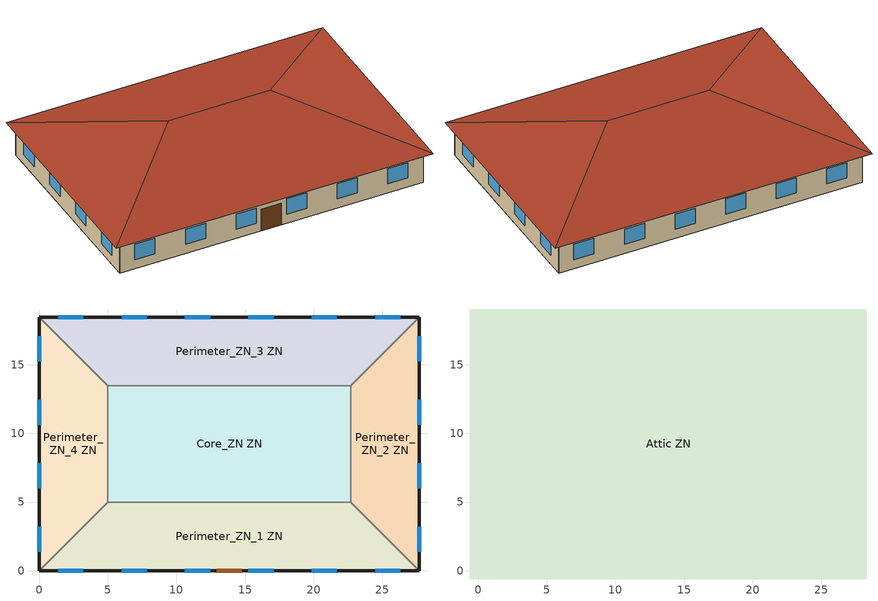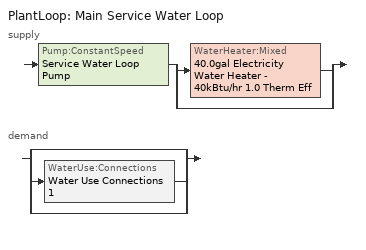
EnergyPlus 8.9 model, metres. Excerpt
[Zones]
Core_ZN ZN
 floor ground (Typical Insulated Carpeted 6in Slab Floor): 22.69,13.46 22.69,5 5,5 5,13.46 z0
 wall to Perimeter_ZN_2 ZN (Typical Interior Wall): 22.69,5 22.69,13.46 z0:3.05
 wall to Perimeter_ZN_3 ZN (Typical Interior Wall): 22.69,13.46 5,13.46 z0:3.05
 wall to Perimeter_ZN_1 ZN (Typical Interior Wall): 5,5 22.69,5 z0:3.05
 wall to Perimeter_ZN_4 ZN (Typical Interior Wall): 5,13.46 5,5 z0:3.05
Perimeter_ZN_1 ZN
 floor ground (Typical Insulated Carpeted 6in Slab Floor): 22.69,5 27.69,0 0,0 5,5 z0
 wall outside (Typical Insulated Exterior Mass Wall R-8.13): 0,0 27.69,0 z0:3.05
 wall to Perimeter_ZN_2 ZN (Typical Interior Wall): 27.69,0 22.69,5 z0:3.05
 wall to Perimeter_ZN_4 ZN (Typical Interior Wall): 5,5 0,0 z0:3.05
 window (U 0.57 SHGC 0.49 Dbl Blue 6mm/6mm Air): 1.39,0 3.22,0 / 6.01,0 7.84,0 / 10.62,0 12.45,0 / 15.24,0 17.07,0 / 19.85,0 21.68,0 / 24.47,0 26.3,0 z0.9:2.42
 door (Typical Insulated Metal Door R-1.43): 12.93,0 14.76,0 z0:2.13
Perimeter_ZN_2 ZN
 floor ground (Typical Insulated Carpeted 6in Slab Floor): 27.69,18.46 27.69,0 22.69,5 22.69,13.46 z0
 wall outside (Typical Insulated Exterior Mass Wall R-8.13): 27.69,0 27.69,18.46 z0:3.05
 wall to Perimeter_ZN_3 ZN (Typical Interior Wall): 27.69,18.46 22.69,13.46 z0:3.05
 window (U 0.57 SHGC 0.49 Dbl Blue 6mm/6mm Air): 27.69,1.39 27.69,3.22 / 27.69,6.01 27.69,7.84 / 27.69,10.62 27.69,12.45 / 27.69,15.24 27.69,17.07 z0.9:2.42
Perimeter_ZN_3 ZN
 floor ground (Typical Insulated Carpeted 6in Slab Floor): 27.69,18.46 22.69,13.46 5,13.46 0,18.46 z0
 wall outside (Typical Insulated Exterior Mass Wall R-8.13): 27.69,18.46 0,18.46 z0:3.05
 wall to Perimeter_ZN_4 ZN (Typical Interior Wall): 0,18.46 5,13.46 z0:3.05
 window (U 0.57 SHGC 0.49 Dbl Blue 6mm/6mm Air): 26.3,18.46 24.47,18.46 / 21.68,18.46 19.85,18.46 / 17.07,18.46 15.24,18.46 / 12.45,18.46 10.62,18.46 / 7.84,18.46 6.01,18.46 / 3.22,18.46 1.39,18.46 z0.9:2.42
Perimeter_ZN_4 ZN
 floor ground (Typical Insulated Carpeted 6in Slab Floor): 0,18.46 5,13.46 5,5 0,0 z0
 wall outside (Typical Insulated Exterior Mass Wall R-8.13): 0,18.46 0,0 z0:3.05
 window (U 0.57 SHGC 0.49 Dbl Blue 6mm/6mm Air): 0,17.07 0,15.24 / 0,12.45 0,10.62 / 0,7.84 0,6.01 / 0,3.22 0,1.39 z0.9:2.42
Attic ZN
 floor outside (Typical Insulated Exterior Mass Floor R-11.49): 28.29,19.06 28.29,-0.6 27.69,0 27.69,18.46 z3.05; 28.29,19.06 27.69,18.46 0,18.46 -0.6,19.06 z3.05; 27.69,0 28.29,-0.6 -0.6,-0.6 0,0 z3.05; -0.6,19.06 0,18.46 0,0 -0.6,-0.6 z3.05
 floor to Core_ZN ZN (Typical Interior Floor): 22.69,13.46 22.69,5 5,5 5,13.46 z3.05
 floor to Perimeter_ZN_2 ZN (Typical Interior Floor): 27.69,18.46 27.69,0 22.69,5 22.69,13.46 z3.05
 floor to Perimeter_ZN_3 ZN (Typical Interior Floor): 27.69,18.46 22.69,13.46 5,13.46 0,18.46 z3.05
 floor to Perimeter_ZN_1 ZN (Typical Interior Floor): 22.69,5 27.69,0 0,0 5,5 z3.05
 floor to Perimeter_ZN_4 ZN (Typical Interior Floor): 0,18.46 5,13.46 5,5 0,0 z3.05
 roof outside (Typical IEAD Roof R-15.87): 18.46,9.23,6.33 28.29,-0.6,3.05 28.29,19.06,3.05; 18.46,9.23,6.33 28.29,19.06,3.05 -0.6,19.06,3.05 9.23,9.23,6.33; 9.23,9.23,6.33 -0.6,-0.6,3.05 28.29,-0.6,3.05 18.46,9.23,6.33; 9.23,9.23,6.33 -0.6,19.06,3.05 -0.6,-0.6,3.05
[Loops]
PlantLoop 'Main Service Water Loop'
 supply: Pump:ConstantSpeed 'Service Water Loop Pump' > split
  | WaterHeater:Mixed '40.0gal Electricity Water Heater - 40kBtu/hr 1.0 Therm Eff'
  | bypass
 demand: split
  | bypass
  | WaterUse:Connections 'Water Use Connections 1'
  | bypass
[Building]
90.1-2004-SmallOffice-ASHRAE 169-2006-5A created: 2018-03-27 16:02:36 -0400: North Axis {deg}=0; Terrain=City; Loads Convergence Tolerance Value=0.04; Temperature Convergence Tolerance Value {deltaC}=0.2; Solar Distribution=FullInteriorAndExterior; Maximum Number of Warmup Days=25; Minimum Number of Warmup Days=6
[Site:Location]
Chicago Ohare Intl Ap: Latitude {deg}=41.98; Longitude {deg}=-87.92; Time Zone {hr}=-6; Elevation {m}=201
[Site:GroundTemperature:BuildingSurface]
19.27, 19.18, 19.29, 19.59, 19.96, 22.25, 22.94, 23.08, 23.06, 20.85, 20.16, 19.63
[Site:WaterMainsTemperature]
Calculation Method=Correlation; Annual Average Outdoor Air Temperature {C}=9.925; Maximum Difference In Monthly Average Outdoor Air Temperatures {deltaC}=28.7
[SizingPeriod:DesignDay] Day of Month=21; Dry-Bulb Temperature Range Modifier Type=DefaultMultipliers; Humidity Condition Type=Wetbulb; Barometric Pressure {Pa}=98934; Rain Indicator=No; Snow Indicator=No; Daylight Saving Time Indicator=No
Name | Month | Day Type | Maximum Dry-Bulb Temperature {C} | Daily Dry-Bulb Temperature Range {deltaC} | Wetbulb or DewPoint at Maximum Dry-Bulb {C} | Wind Speed {m/s} | Wind Direction {deg} | Solar Model Indicator | ASHRAE Clear Sky Optical Depth for Beam Irradiance (taub) | ASHRAE Clear Sky Optical Depth for Diffuse Irradiance (taud) | Sky Clearness
Chicago Ohare Intl Ap Ann Clg .4% Condns DB=>MWB | 7 | SummerDesignDay | 33.3 | 10.5 | 23.7 | 5.2 | 230 | ASHRAETau | 0.455 | 2.05
Chicago Ohare Intl Ap Ann Htg 99.6% Condns DB | 1 | WinterDesignDay | -20 | 0 | -20 | 4.9 | 270 | ASHRAEClearSky |  |  | 0
[Material] Thermal Absorptance=0.9
Name | Roughness | Thickness {m} | Conductivity {W/m-K} | Density {kg/m3} | Specific Heat {J/kg-K} | Solar Absorptance | Visible Absorptance
1/2IN Gypsum | Smooth | 0.0127 | 0.16 | 784.9 | 830 | 0.4 | 0.4
100mm Normalweight concrete floor | MediumSmooth | 0.1016 | 2.31 | 2322 | 832 | 0.7 | 0.7
1IN Stucco | Smooth | 0.0253 | 0.6918 | 1858 | 837 | 0.7 | 0.92
4 in. Normalweight Concrete Floor | MediumRough | 0.1016 | 2.31 | 2322 | 832 | 0.7 | 0.7
6 in. Normalweight Concrete Floor | MediumRough | 0.1524 | 2.31 | 2322 | 832 | 0.7 | 0.7
8IN CONCRETE HW RefBldg | Rough | 0.2032 | 1.311 | 2240 | 836.8 | 0.7 | 0.7
F08 Metal surface; Metal Roof Surface | Smooth | 0.0008 | 45.28 | 7824 | 500 | 0.7 | 0.7
G01 13mm gypsum board | Smooth | 0.0127 | 0.16 | 800 | 1090 | 0.7 | 0.5
Roof Membrane | VeryRough | 0.0095 | 0.16 | 1121.29 | 1460 | 0.77 | 0.7
Std Wood 6inch | MediumSmooth | 0.15 | 0.12 | 540 | 1210 | 0.7 | 0.7
[Material:NoMass] Thermal Absorptance=0.9; Solar Absorptance=0.7
Name | Roughness | Thermal Resistance {m2-K/W} | Visible Absorptance
CP02 CARPET PAD | VeryRough | 0.21648 | 0.8
Typical Carpet Pad | Smooth | 0.21648 | 0.8
Typical Insulation R-0.58 | Smooth | 0.101875 | 0.7
Typical Insulation R-14.76 | Smooth | 2.59864 | 0.7
Typical Insulation R-5.74 | Smooth | 1.01115 | 0.7
Typical Insulation R-8.93 | Smooth | 1.57183 | 0.7
[WindowMaterial:Gas]
AIR 6MM: Gas Type=Air; Thickness {m}=0.0063
[WindowMaterial:Glazing] Optical Data Type=SpectralAverage; Thickness {m}=0.006; Infrared Transmittance at Normal Incidence=0; Front Side Infrared Hemispherical Emissivity=0.84; Back Side Infrared Hemispherical Emissivity=0.84; Conductivity {W/m-K}=0.9; Dirt Correction Factor for Solar and Visible Transmittance=1; Solar Diffusing=No
Name | Solar Transmittance at Normal Incidence | Front Side Solar Reflectance at Normal Incidence | Back Side Solar Reflectance at Normal Incidence | Visible Transmittance at Normal Incidence | Front Side Visible Reflectance at Normal Incidence | Back Side Visible Reflectance at Normal Incidence
BLUE 6MM | 0.48 | 0.05 | 0.05 | 0.57 | 0.06 | 0.06
CLEAR 6MM | 0.775 | 0.071 | 0.071 | 0.881 | 0.08 | 0.08
[Construction]
InteriorFurnishings: Std Wood 6inch
Typical IEAD Roof R-15.87: Roof Membrane, Typical Insulation R-14.76, Metal Roof Surface
Typical Insulated Carpeted 6in Slab Floor: 6 in. Normalweight Concrete Floor, Typical Carpet Pad
Typical Insulated Exterior Mass Floor R-11.49: Typical Insulation R-8.93, 4 in. Normalweight Concrete Floor, Typical Carpet Pad
Typical Insulated Exterior Mass Wall R-8.13: 1IN Stucco, 8IN CONCRETE HW RefBldg, Typical Insulation R-5.74, 1/2IN Gypsum
Typical Insulated Metal Door R-1.43: F08 Metal surface, Typical Insulation R-0.58
Typical Interior Floor: 100mm Normalweight concrete floor, CP02 CARPET PAD
Typical Interior Wall: G01 13mm gypsum board, G01 13mm gypsum board
U 0.57 SHGC 0.49 Dbl Blue 6mm/6mm Air: BLUE 6MM, AIR 6MM, CLEAR 6MM
[Zone]
Name | Part of Total Floor Area
Attic ZN | No
Core_ZN ZN; Perimeter_ZN_1 ZN; Perimeter_ZN_2 ZN; Perimeter_ZN_3 ZN; Perimeter_ZN_4 ZN | Yes
[InternalMass] Construction=InteriorFurnishings
Name | Zone | Surface Area {m2}
Core_ZN Mass | Core_ZN ZN | 299.3148
Perimeter_ZN_1 Mass | Perimeter_ZN_1 ZN | 226.9
Perimeter_ZN_2 Mass | Perimeter_ZN_2 ZN | 134.6
Perimeter_ZN_3 Mass | Perimeter_ZN_3 ZN | 226.9
Perimeter_ZN_4 Mass | Perimeter_ZN_4 ZN | 134.6
[ZoneControl:Thermostat] Control Object Type 1=ThermostatSetpoint:DualSetpoint
Name | Zone or ZoneList | Control Type Schedule | Control Name 1
Core_ZN ZN Thermostat | Core_ZN ZN | Core_ZN ZN Thermostat Schedule | Office WholeBuilding - Sm Office Thermostat 5
Perimeter_ZN_1 ZN Thermostat | Perimeter_ZN_1 ZN | Perimeter_ZN_1 ZN Thermostat Schedule | Office WholeBuilding - Sm Office Thermostat 1
Perimeter_ZN_2 ZN Thermostat | Perimeter_ZN_2 ZN | Perimeter_ZN_2 ZN Thermostat Schedule | Office WholeBuilding - Sm Office Thermostat 2
Perimeter_ZN_3 ZN Thermostat | Perimeter_ZN_3 ZN | Perimeter_ZN_3 ZN Thermostat Schedule | Office WholeBuilding - Sm Office Thermostat 3
Perimeter_ZN_4 ZN Thermostat | Perimeter_ZN_4 ZN | Perimeter_ZN_4 ZN Thermostat Schedule | Office WholeBuilding - Sm Office Thermostat 4
[ThermostatSetpoint:DualSetpoint] Heating Setpoint Temperature Schedule=OfficeSmall HTGSETP_SCH_NO_OPTIMUM; Cooling Setpoint Temperature Schedule=OfficeSmall CLGSETP_SCH_NO_OPTIMUM
Office WholeBuilding - Sm Office Thermostat 5; Office WholeBuilding - Sm Office Thermostat 1; Office WholeBuilding - Sm Office Thermostat 2; Office WholeBuilding - Sm Office Thermostat 3; Office WholeBuilding - Sm Office Thermostat 4
[ZoneHVAC:PackagedTerminalHeatPump] Availability Schedule=Always On Discrete hvac_library; Cooling Supply Air Flow Rate {m3/s}=Autosize; Heating Supply Air Flow Rate {m3/s}=Autosize; No Load Supply Air Flow Rate {m3/s}=Autosize; Cooling Outdoor Air Flow Rate {m3/s}=Autosize; Heating Outdoor Air Flow Rate {m3/s}=Autosize; No Load Outdoor Air Flow Rate {m3/s}=Autosize; Heating Convergence Tolerance=0.001; Cooling Convergence Tolerance=0.001; Maximum Supply Air Temperature from Supplemental Heater {C}=Autosize; Maximum Outdoor Dry-Bulb Temperature for Supplemental Heater Operation {C}=21; Fan Placement=DrawThrough
Name | Supply Air Fan | Heating Coil | Cooling Coil | Supplemental Heating Coil
PTHP 1 | PTHP CV Fan 1 | PTHP 1 Spd DX Htg Coil 1 | PTHP 1 Spd DX Clg Coil 1 | PTHP Elec Htg Backup Coil 1
PTHP 3 | PTHP CV Fan 3 | PTHP 1 Spd DX Htg Coil 3 | PTHP 1 Spd DX Clg Coil 3 | PTHP Elec Htg Backup Coil 3
PTHP 4 | PTHP CV Fan 4 | PTHP 1 Spd DX Htg Coil 4 | PTHP 1 Spd DX Clg Coil 4 | PTHP Elec Htg Backup Coil 4
PTHP 5 | PTHP CV Fan 5 | PTHP 1 Spd DX Htg Coil 5 | PTHP 1 Spd DX Clg Coil 5 | PTHP Elec Htg Backup Coil 5
[Fan:ConstantVolume] Availability Schedule=Always On Discrete hvac_library; Fan Total Efficiency=0.7; Pressure Rise {Pa}=250; Maximum Flow Rate {m3/s}=AutoSize; Motor Efficiency=0.9; Motor In Airstream Fraction=1
PTHP CV Fan 1; PTHP CV Fan 3; PTHP CV Fan 4; PTHP CV Fan 5
[Coil:Heating:DX:SingleSpeed] Availability Schedule=Always On Discrete hvac_library; Gross Rated Heating Capacity {W}=Autosize; Gross Rated Heating COP {W/W}=5; Rated Air Flow Rate {m3/s}=Autosize; Rated Supply Fan Power Per Volume Flow Rate {W/(m3/s)}=773.3; Heating Capacity Function of Temperature Curve=OS:Curve:Biquadratic 11; Heating Capacity Function of Flow Fraction Curve=OS:Curve:Quadratic 14; Energy Input Ratio Function of Temperature Curve=OS:Curve:Biquadratic 12; Energy Input Ratio Function of Flow Fraction Curve=OS:Curve:Quadratic 15; Part Load Fraction Correlation Curve=OS:Curve:Quadratic 16; Minimum Outdoor Dry-Bulb Temperature for Compressor Operation {C}=-8; Maximum Outdoor Dry-Bulb Temperature for Defrost Operation {C}=5; Crankcase Heater Capacity {W}=0; Maximum Outdoor Dry-Bulb Temperature for Crankcase Heater Operation {C}=10; Defrost Strategy=Resistive; Defrost Control=Timed; Defrost Time Period Fraction=0.166667; Resistive Defrost Heater Capacity {W}=2000
PTHP 1 Spd DX Htg Coil 1; PTHP 1 Spd DX Htg Coil 3; PTHP 1 Spd DX Htg Coil 4; PTHP 1 Spd DX Htg Coil 5
[Coil:Cooling:DX:SingleSpeed] Availability Schedule=Always On Discrete hvac_library; Gross Rated Total Cooling Capacity {W}=Autosize; Gross Rated Sensible Heat Ratio=Autosize; Gross Rated Cooling COP {W/W}=3; Rated Air Flow Rate {m3/s}=Autosize; Rated Evaporator Fan Power Per Volume Flow Rate {W/(m3/s)}=773.3; Total Cooling Capacity Function of Temperature Curve=OS:Curve:Biquadratic 9; Total Cooling Capacity Function of Flow Fraction Curve=OS:Curve:Quadratic 11; Energy Input Ratio Function of Temperature Curve=OS:Curve:Biquadratic 10; Energy Input Ratio Function of Flow Fraction Curve=OS:Curve:Quadratic 12; Part Load Fraction Correlation Curve=OS:Curve:Quadratic 13; Condenser Type=AirCooled; Evaporative Condenser Effectiveness=0; Evaporative Condenser Air Flow Rate {m3/s}=Autosize; Evaporative Condenser Pump Rated Power Consumption {W}=Autosize; Crankcase Heater Capacity {W}=0; Maximum Outdoor Dry-Bulb Temperature for Crankcase Heater Operation {C}=0; Basin Heater Capacity {W/K}=0; Basin Heater Setpoint Temperature {C}=10
PTHP 1 Spd DX Clg Coil 1; PTHP 1 Spd DX Clg Coil 3; PTHP 1 Spd DX Clg Coil 4; PTHP 1 Spd DX Clg Coil 5
[Coil:Heating:Electric] Availability Schedule=Always On Discrete hvac_library; Efficiency=1; Nominal Capacity {W}=Autosize
PTHP Elec Htg Backup Coil 1; PTHP Elec Htg Backup Coil 3; PTHP Elec Htg Backup Coil 4; PTHP Elec Htg Backup Coil 5
[Zone equipment]
Core_ZN ZN: PTHP 1
Perimeter_ZN_1 ZN: Perimeter_ZN_1 ZN1AIR
Perimeter_ZN_2 ZN: PTHP 3
Perimeter_ZN_3 ZN: PTHP 4
Perimeter_ZN_4 ZN: PTHP 5
[Sizing:Zone] Zone Cooling Design Supply Air Temperature Input Method=SupplyAirTemperature; Zone Cooling Design Supply Air Temperature {C}=12.8; Zone Cooling Design Supply Air Temperature Difference {deltaC}=11.11; Zone Heating Design Supply Air Temperature Input Method=SupplyAirTemperature; Zone Heating Design Supply Air Temperature {C}=40; Zone Heating Design Supply Air Temperature Difference {deltaC}=11.11; Zone Cooling Design Supply Air Humidity Ratio {kgWater/kgDryAir}=0.0085; Zone Heating Design Supply Air Humidity Ratio {kgWater/kgDryAir}=0.008; Design Specification Outdoor Air Object=Office WholeBuilding - Sm Office Ventilation; Cooling Design Air Flow Method=DesignDay; Cooling Design Air Flow Rate {m3/s}=0; Cooling Minimum Air Flow per Zone Floor Area {m3/s-m2}=0.000762; Cooling Minimum Air Flow {m3/s}=0; Cooling Minimum Air Flow Fraction=0; Heating Design Air Flow Method=DesignDay; Heating Design Air Flow Rate {m3/s}=0; Heating Maximum Air Flow per Zone Floor Area {m3/s-m2}=0.002032; Heating Maximum Air Flow {m3/s}=0.141576; Heating Maximum Air Flow Fraction=0.3; Account for Dedicated Outdoor Air System=No
Name | Design Specification Zone Air Distribution Object
Core_ZN ZN | Core_ZN ZN Design Spec Zone Air Dist
Perimeter_ZN_1 ZN | Perimeter_ZN_1 ZN Design Spec Zone Air Dist
Perimeter_ZN_2 ZN | Perimeter_ZN_2 ZN Design Spec Zone Air Dist
Perimeter_ZN_3 ZN | Perimeter_ZN_3 ZN Design Spec Zone Air Dist
Perimeter_ZN_4 ZN | Perimeter_ZN_4 ZN Design Spec Zone Air Dist
[DesignSpecification:ZoneAirDistribution] Zone Air Distribution Effectiveness in Cooling Mode=1; Zone Air Distribution Effectiveness in Heating Mode=1
Core_ZN ZN Design Spec Zone Air Dist; Perimeter_ZN_1 ZN Design Spec Zone Air Dist; Perimeter_ZN_2 ZN Design Spec Zone Air Dist; Perimeter_ZN_3 ZN Design Spec Zone Air Dist; Perimeter_ZN_4 ZN Design Spec Zone Air Dist
[DesignSpecification:OutdoorAir]
Office WholeBuilding - Sm Office Ventilation: Outdoor Air Method=Sum; Outdoor Air Flow per Person {m3/s-person}=0; Outdoor Air Flow per Zone Floor Area {m3/s-m2}=0.000508; Outdoor Air Flow per Zone {m3/s}=0; Outdoor Air Flow Air Changes per Hour {1/hr}=0
[ZoneInfiltration:DesignFlowRate] Schedule=OfficeSmall INFIL_QUARTER_ON_SCH; Design Flow Rate Calculation Method=Flow/ExteriorArea; Flow per Exterior Surface Area {m3/s-m2}=0.00102523; Constant Term Coefficient=0; Temperature Term Coefficient=0; Velocity Term Coefficient=0.224; Velocity Squared Term Coefficient=0
Name | Zone or ZoneList
Perimeter_ZN_1 Infiltration | Perimeter_ZN_1 ZN
Perimeter_ZN_2 Infiltration | Perimeter_ZN_2 ZN
Perimeter_ZN_3 Infiltration | Perimeter_ZN_3 ZN
Perimeter_ZN_4 Infiltration | Perimeter_ZN_4 ZN
[ZoneHVAC:IdealLoadsAirSystem]
Perimeter_ZN_1 ZN1AIR: Design Specification Outdoor Air Object=Office WholeBuilding - Sm Office Ventilation
[PlantLoop]
Main Service Water Loop: Fluid Type=Water; Plant Equipment Operation Scheme=Main Service Water Loop Operation Schemes; Maximum Loop Temperature {C}=60; Minimum Loop Temperature {C}=10; Maximum Loop Flow Rate {m3/s}=Autosize; Minimum Loop Flow Rate {m3/s}=0; Plant Loop Volume {m3}=Autocalculate; Load Distribution Scheme=Optimal; Plant Loop Demand Calculation Scheme=SingleSetpoint
[Sizing:Plant]
Main Service Water Loop: Loop Type=Heating; Design Loop Exit Temperature {C}=60; Loop Design Temperature Difference {deltaC}=5; Sizing Option=NonCoincident; Zone Timesteps in Averaging Window=1; Coincident Sizing Factor Mode=None
[Pump:ConstantSpeed]
Service Water Loop Pump: Design Flow Rate {m3/s}=Autosize; Design Pump Head {Pa}=0.001; Design Power Consumption {W}=Autosize; Motor Efficiency=0.825; Fraction of Motor Inefficiencies to Fluid Stream=0; Pump Control Type=Intermittent; Design Power Sizing Method=PowerPerFlowPerPressure; Design Electric Power per Unit Flow Rate {W/(m3/s)}=348701.1; Design Shaft Power per Unit Flow Rate per Unit Head=1.28205
[WaterHeater:Mixed]
40.0gal Electricity Water Heater - 40kBtu/hr 1.0 Therm Eff: Tank Volume {m3}=0.151416; Setpoint Temperature Schedule=Service Water Loop Temp - 140F; Deadband Temperature Difference {deltaC}=2; Maximum Temperature Limit {C}=82.2222; Heater Control Type=Cycle; Heater Maximum Capacity {W}=11722.8; Heater Ignition Minimum Flow Rate {m3/s}=0; Heater Ignition Delay {s}=0; Heater Fuel Type=Electricity; Heater Thermal Efficiency=1; Off Cycle Parasitic Fuel Consumption Rate {W}=570.999; Off Cycle Parasitic Fuel Type=Electricity; Off Cycle Parasitic Heat Fraction to Tank=0.8; On Cycle Parasitic Fuel Consumption Rate {W}=570.999; On Cycle Parasitic Fuel Type=Electricity; On Cycle Parasitic Heat Fraction to Tank=0; Ambient Temperature Indicator=Schedule; Ambient Temperature Schedule=Water Heater Ambient Temp Schedule - 70F; Off Cycle Loss Coefficient to Ambient Temperature {W/K}=1.87331; Off Cycle Loss Fraction to Zone=1; On Cycle Loss Coefficient to Ambient Temperature {W/K}=1.87331; On Cycle Loss Fraction to Zone=1; Use Side Effectiveness=1; Source Side Effectiveness=1; Use Side Design Flow Rate {m3/s}=Autosize; Source Side Design Flow Rate {m3/s}=Autosize; Indirect Water Heating Recovery Time {hr}=1.5; Source Side Flow Control Mode=IndirectHeatPrimarySetpoint
[SetpointManager:Scheduled]
Service hot water setpoint manager: Control Variable=Temperature; Schedule=Service Water Loop Temp - 140F
[WaterUse:Connections]
Water Use Connections 1: Water Use Equipment Name 1=Main Service Water Use 0.06gal/min
[WaterUse:Equipment]
Main Service Water Use 0.06gal/min: Peak Flow Rate {m3/s}=4.03777e-06; Flow Rate Fraction Schedule=OfficeSmall BLDG_SWH_SCH; Target Temperature Schedule=Mixed Water At Faucet Temp - 120F; Sensible Fraction Schedule=Fraction Sensible - 0.2; Latent Fraction Schedule=Fraction Latent - 0.05
[PlantEquipmentOperationSchemes]
Main Service Water Loop Operation Schemes: Control Scheme Object Type 1=PlantEquipmentOperation:HeatingLoad; Control Scheme Name 1=Main Service Water Loop Heating Operation Scheme; Control Scheme Schedule Name 1=Always On Discrete
[PlantEquipmentOperation:HeatingLoad]
Main Service Water Loop Heating Operation Scheme: Load Range Lower Limit 1 {W}=0; Load Range Upper Limit 1 {W}=1000000000; Range Equipment List Name 1=Main Service Water Loop Heating Equipment List
[PlantEquipmentList]
Main Service Water Loop Heating Equipment List: WaterHeater:Mixed, 40.0gal Electricity Water Heater - 40kBtu/hr 1.0 Therm Eff
[Exterior:Lights]
NonDimming Exterior Lights Def: Schedule=OfficeSmall Exterior_Lgt_ALWAYS_ON; Design Level {W}=1634; Control Option=AstronomicalClock
[EnergyManagementSystem:GlobalVariable]
Perimeter_ZN_1_ZN_State
[EnergyManagementSystem:Sensor]
Sensible_Load_Zone_1: Output:Variable or Output:Meter Index Key=Perimeter_ZN_1 ZN; Output:Variable or Output:Meter=Zone Predicted Sensible Load to Setpoint Heat Transfer Rate
[EnergyManagementSystem:Actuator] Actuated Component Unique=Perimeter_ZN_1 ZN1AIR; Actuated Component Type=Ideal Loads Air System
Name | Actuated Component Control Type
ZONE_1_AIR_Mdot | Air Mass Flow Rate
ZONE_1_AIR_SupplyHumRat | Air Humidity Ratio
ZONE_1_AIR_SupplyT | Air Temperature
[EnergyManagementSystem:Program]
Determine_Purch_Air_State: IF (Sensible_Load_Zone_1 <= 0.0); SET Perimeter_ZN_1_ZN_State = 2.0; ELSEIF (Sensible_Load_Zone_1 > 0.0); SET Perimeter_ZN_1_ZN_State = 1.0; ENDIF
Set_Purch_Air: IF (Perimeter_ZN_1_ZN_State == 2.0); SET ZONE_1_AIR_Mdot = 0.0642509; SET ZONE_1_AIR_SupplyT = 12.7778; SET ZONE_1_AIR_SupplyHumRat = 0.009; ELSEIF (Perimeter_ZN_1_ZN_State == 1.0); SET ZONE_1_AIR_Mdot = 0.0535424; SET ZONE_1_AIR_SupplyT = 40.5556; SET ZONE_1_AIR_SupplyHumRat = 0.015; ENDIF
[EnergyManagementSystem:ProgramCallingManager]
Constant Volume Purchased Air Example: AfterPredictorAfterHVACManagers; Determine_Purch_Air_State; Set_Purch_Air
[Schedule:Compact]
Core_ZN ZN Thermostat Schedule; Perimeter_ZN_1 ZN Thermostat Schedule; Perimeter_ZN_2 ZN Thermostat Schedule; Perimeter_ZN_3 ZN Thermostat Schedule; Perimeter_ZN_4 ZN Thermostat Schedule: Through: 12/31, For: AllDays, Until: 24:00, 4
[Schedule:Day:Interval]
OfficeSmall HTGSETP_SCH_NO_OPTIMUM Default; OfficeSmall HTGSETP_SCH_NO_OPTIMUM Summer Design Day: No, 24:00, 15.56
OfficeSmall HTGSETP_SCH_NO_OPTIMUM Wkdy Day: No, 06:00, 15.56, 19:00, 21.11, 24:00, 15.56
OfficeSmall HTGSETP_SCH_NO_OPTIMUM Winter Design Day: No, 24:00, 21.11
OfficeSmall CLGSETP_SCH_NO_OPTIMUM Default; OfficeSmall CLGSETP_SCH_NO_OPTIMUM Winter Design Day: No, 24:00, 29.44
OfficeSmall CLGSETP_SCH_NO_OPTIMUM Wkdy Day: No, 06:00, 29.44, 18:00, 23.89, 24:00, 29.44
OfficeSmall CLGSETP_SCH_NO_OPTIMUM Summer Design Day: No, 24:00, 23.89
OfficeSmall BLDG_SWH_SCH Default: No, 24:00, 0
OfficeSmall BLDG_SWH_SCH Summer Design Day; OfficeSmall BLDG_SWH_SCH Winter Design Day; OfficeSmall BLDG_SWH_SCH WntrDsn|SmrDsn|Wkdy Day: No, 07:00, 0, 08:00, 0.27, 09:00, 0.55, 11:00, 0.64, 12:00, 0.82, 13:00, 1, 14:00, 0.91, 16:00, 0.55, 17:00, 0.73, 19:00, 0.37, 20:00, 0.18, 21:00, 0.27, 22:00, 0.09, 24:00, 0
OfficeSmall Exterior_Lgt_ALWAYS_ON Default; OfficeSmall Exterior_Lgt_ALWAYS_ON Summer Design Day; OfficeSmall Exterior_Lgt_ALWAYS_ON Winter Design Day; OfficeSmall INFIL_QUARTER_ON_SCH Default: No, 24:00, 1
OfficeSmall INFIL_QUARTER_ON_SCH SmrDsn|Wkdy Day; OfficeSmall INFIL_QUARTER_ON_SCH Summer Design Day: No, 07:00, 1, 19:00, 0.25, 24:00, 1
OfficeSmall INFIL_QUARTER_ON_SCH Winter Design Day; OfficeSmall INFIL_QUARTER_ON_SCH WntrDsn|Sat Day: No, 07:00, 1, 18:00, 0.25, 24:00, 1
Schedule Day 25: No, 24:00, 0.2
Schedule Day 26: No, 24:00, 0.05
Schedule Day 27: No, 24:00, 48.8889
Service Water Loop Temp - 140F Default: No, 24:00, 60
Water Heater Ambient Temp Schedule - 70F Default: No, 24:00, 21.1111
[Schedule:Week:Daily]
OfficeSmall HTGSETP_SCH_NO_OPTIMUM Week Rule - Jan1-Dec31: OfficeSmall HTGSETP_SCH_NO_OPTIMUM Default, OfficeSmall HTGSETP_SCH_NO_OPTIMUM Wkdy Day, OfficeSmall HTGSETP_SCH_NO_OPTIMUM Wkdy Day, OfficeSmall HTGSETP_SCH_NO_OPTIMUM Wkdy Day, OfficeSmall HTGSETP_SCH_NO_OPTIMUM Wkdy Day, OfficeSmall HTGSETP_SCH_NO_OPTIMUM Wkdy Day, OfficeSmall HTGSETP_SCH_NO_OPTIMUM Default, OfficeSmall HTGSETP_SCH_NO_OPTIMUM Default, OfficeSmall HTGSETP_SCH_NO_OPTIMUM Summer Design Day, OfficeSmall HTGSETP_SCH_NO_OPTIMUM Winter Design Day, OfficeSmall HTGSETP_SCH_NO_OPTIMUM Default, OfficeSmall HTGSETP_SCH_NO_OPTIMUM Default
OfficeSmall CLGSETP_SCH_NO_OPTIMUM Week Rule - Jan1-Dec31: OfficeSmall CLGSETP_SCH_NO_OPTIMUM Default, OfficeSmall CLGSETP_SCH_NO_OPTIMUM Wkdy Day, OfficeSmall CLGSETP_SCH_NO_OPTIMUM Wkdy Day, OfficeSmall CLGSETP_SCH_NO_OPTIMUM Wkdy Day, OfficeSmall CLGSETP_SCH_NO_OPTIMUM Wkdy Day, OfficeSmall CLGSETP_SCH_NO_OPTIMUM Wkdy Day, OfficeSmall CLGSETP_SCH_NO_OPTIMUM Default, OfficeSmall CLGSETP_SCH_NO_OPTIMUM Default, OfficeSmall CLGSETP_SCH_NO_OPTIMUM Summer Design Day, OfficeSmall CLGSETP_SCH_NO_OPTIMUM Winter Design Day, OfficeSmall CLGSETP_SCH_NO_OPTIMUM Default, OfficeSmall CLGSETP_SCH_NO_OPTIMUM Default
Fraction Latent - 0.05 Week Rule - Jan1-Dec31: Schedule Day 26, Schedule Day 26, Schedule Day 26, Schedule Day 26, Schedule Day 26, Schedule Day 26, Schedule Day 26, Schedule Day 26, Schedule Day 26, Schedule Day 26, Schedule Day 26, Schedule Day 26
Fraction Sensible - 0.2 Week Rule - Jan1-Dec31: Schedule Day 25, Schedule Day 25, Schedule Day 25, Schedule Day 25, Schedule Day 25, Schedule Day 25, Schedule Day 25, Schedule Day 25, Schedule Day 25, Schedule Day 25, Schedule Day 25, Schedule Day 25
Mixed Water At Faucet Temp - 120F Week Rule - Jan1-Dec31: Schedule Day 27, Schedule Day 27, Schedule Day 27, Schedule Day 27, Schedule Day 27, Schedule Day 27, Schedule Day 27, Schedule Day 27, Schedule Day 27, Schedule Day 27, Schedule Day 27, Schedule Day 27
OfficeSmall BLDG_SWH_SCH Week Rule - Jan1-Dec31: OfficeSmall BLDG_SWH_SCH Default, OfficeSmall BLDG_SWH_SCH WntrDsn|SmrDsn|Wkdy Day, OfficeSmall BLDG_SWH_SCH WntrDsn|SmrDsn|Wkdy Day, OfficeSmall BLDG_SWH_SCH WntrDsn|SmrDsn|Wkdy Day, OfficeSmall BLDG_SWH_SCH WntrDsn|SmrDsn|Wkdy Day, OfficeSmall BLDG_SWH_SCH WntrDsn|SmrDsn|Wkdy Day, OfficeSmall BLDG_SWH_SCH Default, OfficeSmall BLDG_SWH_SCH Default, OfficeSmall BLDG_SWH_SCH Summer Design Day, OfficeSmall BLDG_SWH_SCH Winter Design Day, OfficeSmall BLDG_SWH_SCH Default, OfficeSmall BLDG_SWH_SCH Default
OfficeSmall Exterior_Lgt_ALWAYS_ON Week Rule - Jan1-Dec31: OfficeSmall Exterior_Lgt_ALWAYS_ON Default, OfficeSmall Exterior_Lgt_ALWAYS_ON Default, OfficeSmall Exterior_Lgt_ALWAYS_ON Default, OfficeSmall Exterior_Lgt_ALWAYS_ON Default, OfficeSmall Exterior_Lgt_ALWAYS_ON Default, OfficeSmall Exterior_Lgt_ALWAYS_ON Default, OfficeSmall Exterior_Lgt_ALWAYS_ON Default, OfficeSmall Exterior_Lgt_ALWAYS_ON Default, OfficeSmall Exterior_Lgt_ALWAYS_ON Summer Design Day, OfficeSmall Exterior_Lgt_ALWAYS_ON Winter Design Day, OfficeSmall Exterior_Lgt_ALWAYS_ON Default, OfficeSmall Exterior_Lgt_ALWAYS_ON Default
OfficeSmall INFIL_QUARTER_ON_SCH Week Rule - Jan1-Dec31: OfficeSmall INFIL_QUARTER_ON_SCH Default, OfficeSmall INFIL_QUARTER_ON_SCH SmrDsn|Wkdy Day, OfficeSmall INFIL_QUARTER_ON_SCH SmrDsn|Wkdy Day, OfficeSmall INFIL_QUARTER_ON_SCH SmrDsn|Wkdy Day, OfficeSmall INFIL_QUARTER_ON_SCH SmrDsn|Wkdy Day, OfficeSmall INFIL_QUARTER_ON_SCH SmrDsn|Wkdy Day, OfficeSmall INFIL_QUARTER_ON_SCH WntrDsn|Sat Day, OfficeSmall INFIL_QUARTER_ON_SCH Default, OfficeSmall INFIL_QUARTER_ON_SCH Summer Design Day, OfficeSmall INFIL_QUARTER_ON_SCH Winter Design Day, OfficeSmall INFIL_QUARTER_ON_SCH Default, OfficeSmall INFIL_QUARTER_ON_SCH Default
Service Water Loop Temp - 140F Week Rule - Jan1-Dec31: Service Water Loop Temp - 140F Default, Service Water Loop Temp - 140F Default, Service Water Loop Temp - 140F Default, Service Water Loop Temp - 140F Default, Service Water Loop Temp - 140F Default, Service Water Loop Temp - 140F Default, Service Water Loop Temp - 140F Default, Service Water Loop Temp - 140F Default, Service Water Loop Temp - 140F Default, Service Water Loop Temp - 140F Default, Service Water Loop Temp - 140F Default, Service Water Loop Temp - 140F Default
Water Heater Ambient Temp Schedule - 70F Week Rule - Jan1-Dec31: Water Heater Ambient Temp Schedule - 70F Default, Water Heater Ambient Temp Schedule - 70F Default, Water Heater Ambient Temp Schedule - 70F Default, Water Heater Ambient Temp Schedule - 70F Default, Water Heater Ambient Temp Schedule - 70F Default, Water Heater Ambient Temp Schedule - 70F Default, Water Heater Ambient Temp Schedule - 70F Default, Water Heater Ambient Temp Schedule - 70F Default, Water Heater Ambient Temp Schedule - 70F Default, Water Heater Ambient Temp Schedule - 70F Default, Water Heater Ambient Temp Schedule - 70F Default, Water Heater Ambient Temp Schedule - 70F Default
[Schedule:Year]
OfficeSmall HTGSETP_SCH_NO_OPTIMUM: OfficeSmall HTGSETP_SCH_NO_OPTIMUM Week Rule - Jan1-Dec31, 1, 1, 12, 31
OfficeSmall CLGSETP_SCH_NO_OPTIMUM: OfficeSmall CLGSETP_SCH_NO_OPTIMUM Week Rule - Jan1-Dec31, 1, 1, 12, 31
Fraction Latent - 0.05: Fraction Latent - 0.05 Week Rule - Jan1-Dec31, 1, 1, 12, 31
Fraction Sensible - 0.2: Fraction Sensible - 0.2 Week Rule - Jan1-Dec31, 1, 1, 12, 31
Mixed Water At Faucet Temp - 120F: Mixed Water At Faucet Temp - 120F Week Rule - Jan1-Dec31, 1, 1, 12, 31
OfficeSmall BLDG_SWH_SCH: OfficeSmall BLDG_SWH_SCH Week Rule - Jan1-Dec31, 1, 1, 12, 31
OfficeSmall Exterior_Lgt_ALWAYS_ON: OfficeSmall Exterior_Lgt_ALWAYS_ON Week Rule - Jan1-Dec31, 1, 1, 12, 31
OfficeSmall INFIL_QUARTER_ON_SCH: OfficeSmall INFIL_QUARTER_ON_SCH Week Rule - Jan1-Dec31, 1, 1, 12, 31
Service Water Loop Temp - 140F: Service Water Loop Temp - 140F Week Rule - Jan1-Dec31, 1, 1, 12, 31
Water Heater Ambient Temp Schedule - 70F: Water Heater Ambient Temp Schedule - 70F Week Rule - Jan1-Dec31, 1, 1, 12, 31
[Schedule:Constant] Hourly Value=1
Always On Discrete hvac_library; Always On Discrete
[Curve:Biquadratic]
Name | Coefficient1 Constant | Coefficient2 x | Coefficient3 x**2 | Coefficient4 y | Coefficient5 y**2 | Coefficient6 x*y | Minimum Value of x {BasedOnField A2} | Maximum Value of x {BasedOnField A2} | Minimum Value of y {BasedOnField A3} | Maximum Value of y {BasedOnField A3}
OS:Curve:Biquadratic 11 | 0.758746 | 0 | 0 | 0.027626 | 0.000148716 | 0 | 0 | 1 | 0 | 1
OS:Curve:Biquadratic 12 | 1.19248 | -0.0300438 | 0.00103745 | 0 | 0 | 0 | -20 | 20 | 0 | 1
OS:Curve:Biquadratic 9 | 0.42415 | 0.04426 | -0.00042 | 0.00333 | -8e-005 | -0.00021 | 17 | 22 | 13 | 46
OS:Curve:Biquadratic 10 | 1.23649 | -0.02431 | 0.00057 | -0.01434 | 0.00063 | -0.00038 | 17 | 22 | 13 | 46
[Curve:Quadratic]
Name | Coefficient1 Constant | Coefficient2 x | Coefficient3 x**2 | Minimum Value of x {BasedOnField A2} | Maximum Value of x {BasedOnField A2}
OS:Curve:Quadratic 14 | 0.84 | 0.16 | 0 | 0.5 | 1.5
OS:Curve:Quadratic 15 | 1.3824 | -0.4336 | 0.0512 | 0 | 1
OS:Curve:Quadratic 16 | 0.85 | 0.15 | 0 | 0 | 1
OS:Curve:Quadratic 11 | 0.77136 | 0.34053 | -0.11088 | 0.75918 | 1.13877
OS:Curve:Quadratic 12 | 1.2055 | -0.32953 | 0.12308 | 0.75918 | 1.13877
OS:Curve:Quadratic 13 | 0.771 | 0.229 | 0 | 0 | 1
